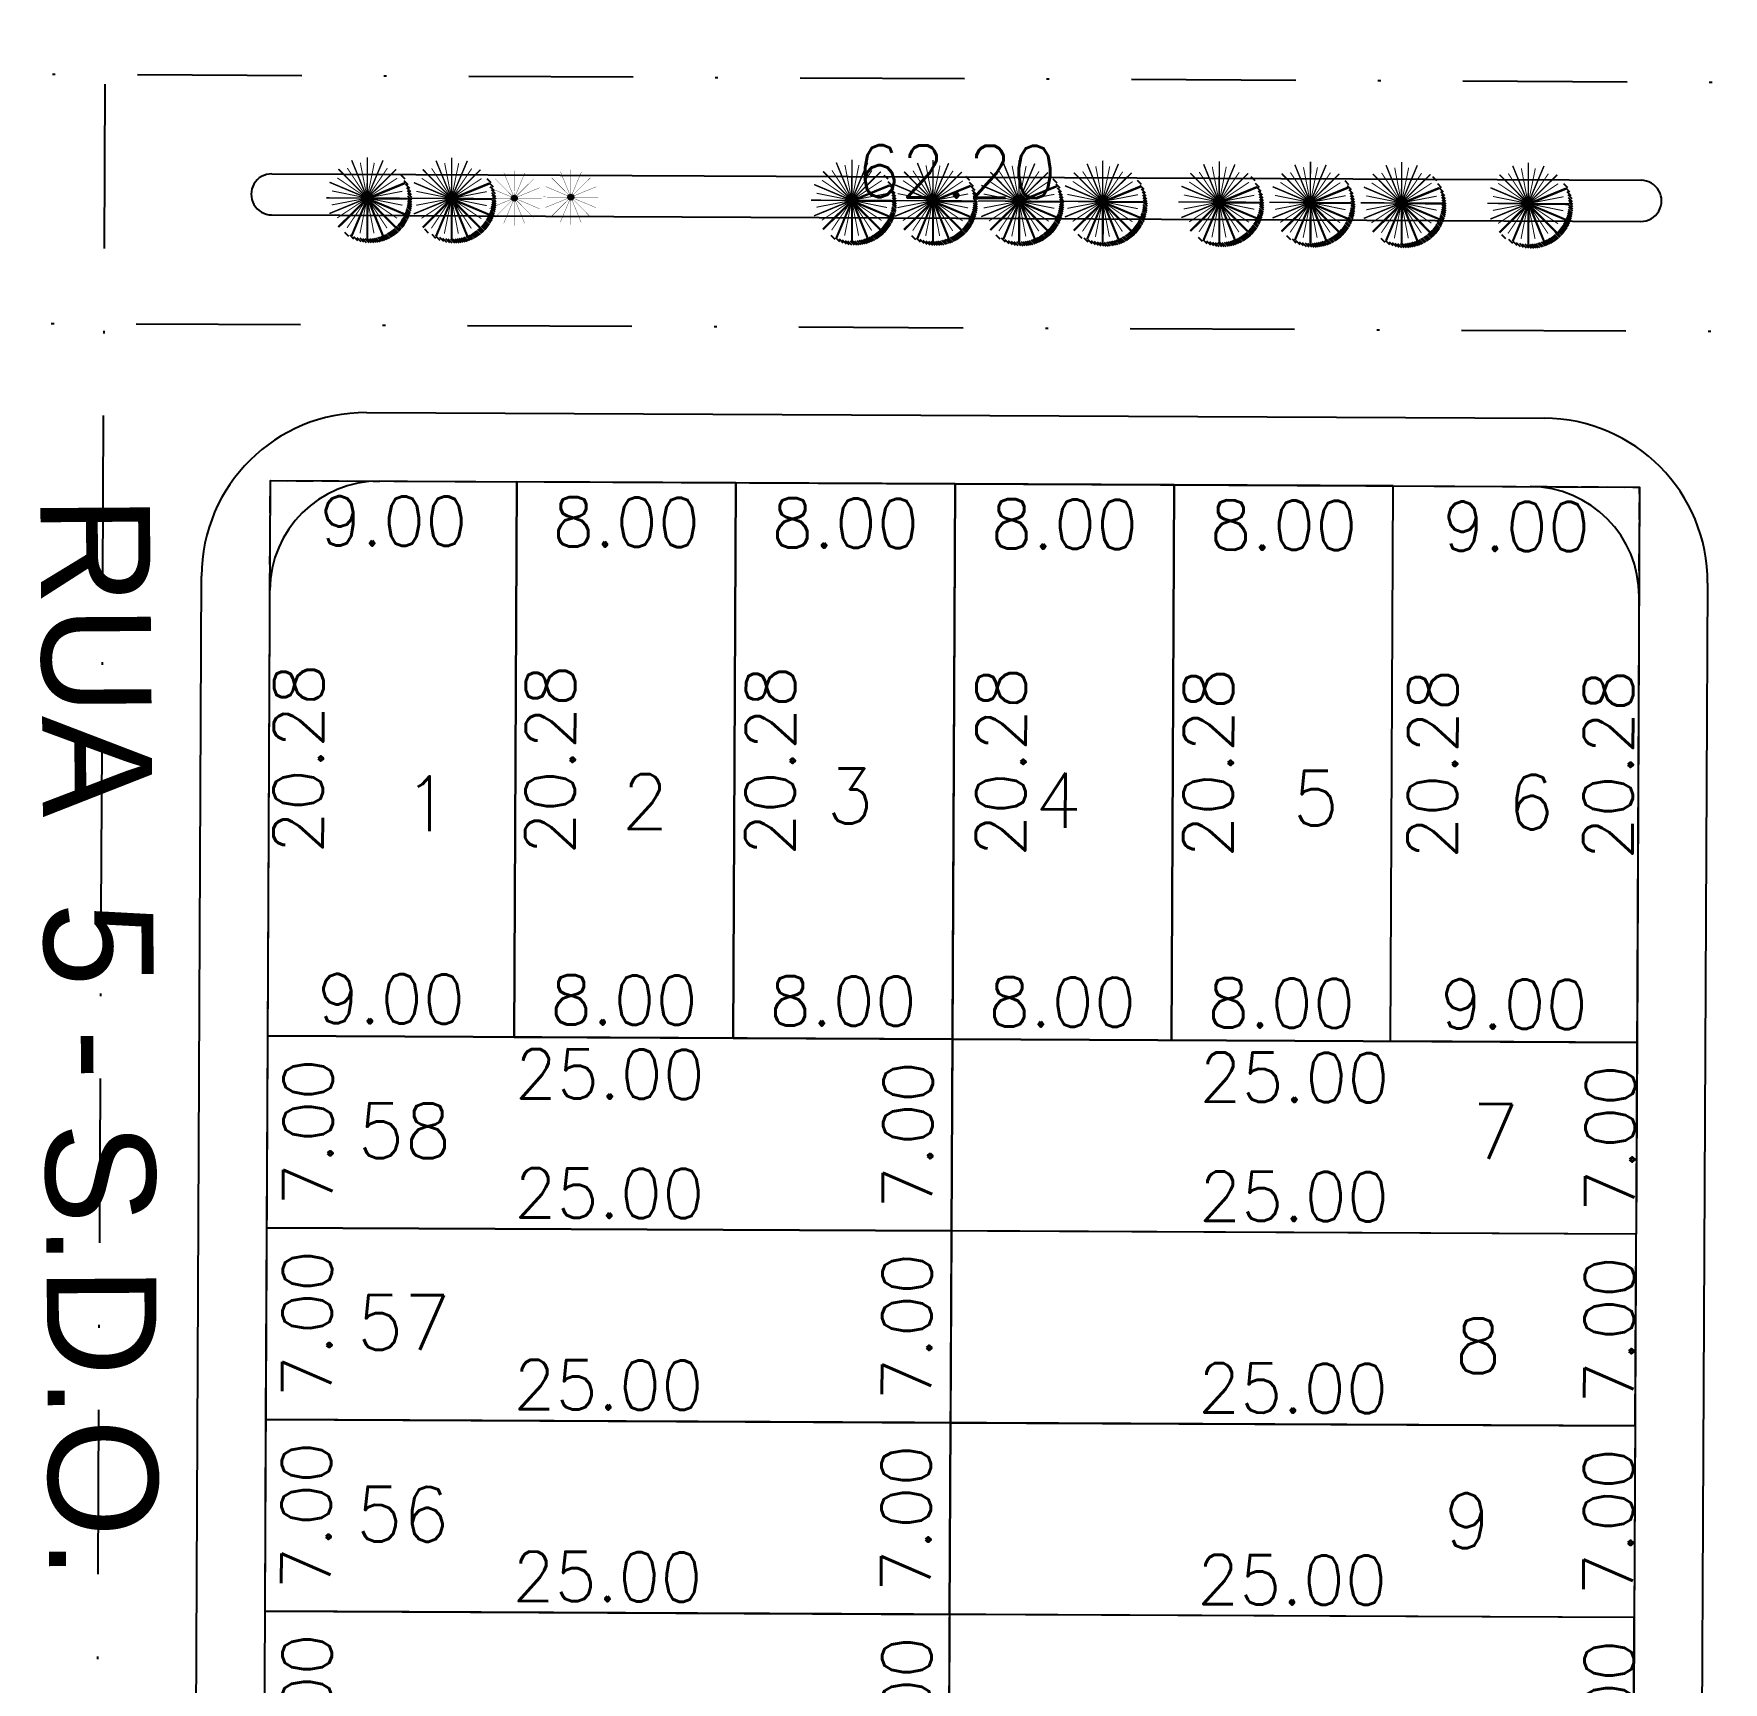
# Model space of a CAD drawing. Header units: millimetres. Extents: x -4430026 to 4783824, y 584 to 9593110.
# Drawn here: x 1871.9 to 1933.6, y 1669.4 to 1729.6 of the extents above; entities that cross this region are included whole.
import ezdxf
from ezdxf.enums import TextEntityAlignment as Align

# ---------------------------------------------------------------- set-up
doc = ezdxf.new("R2010")
doc.units = ezdxf.units.MM
for name, pattern in [('DASHDOT', [1, 0.5, -0.25, 0, -0.25]), ('HIDDEN', [0.375, 0.25, -0.125]), ('HIDDEN2', [0.1875, 0.125, -0.0625])]:
    doc.linetypes.add(name, pattern=pattern)
for name, color, linetype in [('boundary filipe', 6, 'Continuous'), ('BOUNDARY LOTES', 2, 'Continuous'), ('Calçada', 1, 'Continuous'), ('CANTOS', 9, 'HIDDEN'), ('Cota', 8, 'Continuous'), ('COTAS', 8, 'Continuous'), ('curvas', 4, 'Continuous'), ('Lotes', 2, 'Continuous'), ('Nomes de Ruas', 3, 'Continuous'), ('Numero de lotes', 5, 'Continuous'), ('PAI_pDYD', 72, 'Continuous'), ('Projeção', 8, 'HIDDEN2'), ('QUADRA', 4, 'Continuous'), ('TRANSPLANTADA RETIRADA', 12, 'Continuous')]:
    doc.layers.add(name, color=color, linetype=linetype)
doc.styles.add('arcad1', font='romans.shx')
doc.styles.add('ARIAL', font='arial.ttf', dxfattribs={"height": 0.25})
doc.styles.add('ROMANS', font='romans.shx')
doc.dimstyles.new('BOLA100', dxfattribs={"dimscale": 0, "dimtxt": 1.9, "dimasz": 0.18, "dimexe": 0.18, "dimexo": 0.063, "dimgap": 0, "dimtad": 1, "dimzin": 4, "dimdsep": 46, "dimtxsty": 'ROMANS', "dimcen": 0.09, "dimse1": 1, "dimse2": 1, "dimsd1": 1, "dimsd2": 1, "dimclrt": 256, "dimaunit": 1, "dimadec": 4, "dimazin": 0, "dimtfac": 1.2, "dimtix": 1, "dimtmove": 2, "dimatfit": 3, "dimfxl": 1, "dimtvp": 2, "dimtolj": 1, "dimtzin": 4, "dimarcsym": 0})
doc.dimstyles.get("Standard").update_dxf_attribs({"dimtxt": 0.18, "dimasz": 0.18, "dimexe": 0.18, "dimexo": 0.0625, "dimgap": 0.09, "dimtad": 0, "dimtih": 1, "dimtoh": 1, "dimdec": 4, "dimzin": 0, "dimdsep": 46, "dimtxsty": 'Standard', "dimcen": 0.09, "dimadec": 0, "dimazin": 0, "dimtfac": 1, "dimtdec": 4, "dimtofl": 0, "dimtmove": 0, "dimatfit": 3, "dimfxl": 1, "dimtolj": 1, "dimtzin": 0, "dimarcsym": 0})

# ---------------------------------------------------------------- blocks, each defined once
blk = doc.blocks.new('PALMEIRA_PROPOSTA')
at = {"linetype": 'Continuous'}
h = blk.add_hatch(dxfattribs=at)
h.set_pattern_fill('_USER', color=250, scale=0.168035, angle=315, style=0, pattern_type=0)
h.set_pattern_definition([(315, (-2.75975, -4.60628), (0.1188187, 0.1188187), [])])
h.paths.add_polyline_path([(4.61, -0.41, 0.216766), (3.17, 2.76, -0.18118), (4.2, 0, -0.643702), (-2.76, -3.17, 0.693222)])
blk.add_hatch(color=1, dxfattribs=at).paths.add_polyline_path([(-0.4, 0, 1), (0.4, 0, 1)])
at = {"color": 98, "linetype": 'Continuous', "const_width": 0.15}
for points in [[(-1.61, 3.88), (-0.15, 0.37)], [(0, 4.2), (0, 0.4)], [(1.61, 3.88), (0.15, 0.37)], [(-2.97, 2.97), (-0.28, 0.28)], [(2.97, 2.97), (0.28, 0.28)], [(-4.2, 0), (-0.4, 0)], [(-3.88, 1.61), (-0.37, 0.15)], [(3.88, 1.61), (0.37, 0.15)], [(4.2, 0), (0.4, 0)], [(-3.88, -1.61), (-0.37, -0.15)], [(-2.97, -2.97), (-0.28, -0.28)], [(-1.61, -3.88), (-0.15, -0.37)], [(0, -4.2), (0, -0.4)], [(1.61, -3.88), (0.15, -0.37)], [(2.97, -2.97), (0.28, -0.28)], [(3.88, -1.61), (0.37, -0.15)]]:
    blk.add_lwpolyline(points, dxfattribs=at)
at = {"color": 96, "linetype": 'Continuous', "const_width": 0.1}
for points in [[(-0.72, 3.63), (-0.08, 0.39)], [(0.72, 3.63), (0.08, 0.39)], [(-3.08, 2.06), (-0.33, 0.22)], [(-2.06, 3.08), (-0.22, 0.33)], [(2.06, 3.08), (0.22, 0.33)], [(3.08, 2.06), (0.33, 0.22)], [(-3.63, 0.72), (-0.39, 0.08)], [(3.63, 0.72), (0.39, 0.08)], [(-3.63, -0.72), (-0.39, -0.08)], [(-3.08, -2.06), (-0.33, -0.22)], [(-2.06, -3.08), (-0.22, -0.33)], [(-0.72, -3.63), (-0.08, -0.39)], [(0.72, -3.63), (0.08, -0.39)], [(2.06, -3.08), (0.22, -0.33)], [(3.08, -2.06), (0.33, -0.22)], [(3.63, -0.72), (0.39, -0.08)]]:
    blk.add_lwpolyline(points, dxfattribs=at)
at = {"color": 98, "linetype": 'Continuous', "true_color": 0x001a00, "const_width": 0.15}
for points in [[(3.92, 1.52), (0.4, 0.07)], [(4.2, -0.07), (0.4, -0.07)], [(-2.92, -3.02), (-0.23, -0.34)], [(-1.54, -3.91), (-0.09, -0.4)], [(0.07, -4.2), (0.07, -0.4)], [(1.68, -3.85), (0.23, -0.34)], [(2.92, -3.02), (0.23, -0.33)], [(3.85, -1.67), (0.34, -0.21)]]:
    blk.add_lwpolyline(points, dxfattribs=at)
at = {"color": 1, "linetype": 'Continuous'}
blk.add_circle((0, 0), 0.4, dxfattribs=at)
blk = doc.blocks.new('PALMEIRA RETIRADA')
at = {"layer": 'TRANSPLANTADA RETIRADA', "linetype": 'Continuous'}
blk.add_hatch(color=256, dxfattribs=at).paths.add_polyline_path([(-0.4, 0, 1), (0.4, 0, 1)])
at = {"layer": 'TRANSPLANTADA RETIRADA', "linetype": 'HIDDEN', "const_width": 0.05}
for points in [[(-2.97, 2.97), (-0.28, 0.28)], [(-1.61, 3.88), (-0.15, 0.37)], [(0, 4.2), (0, 0.4)], [(1.61, 3.88), (0.15, 0.37)], [(2.97, 2.97), (0.28, 0.28)], [(-4.2, 0), (-0.4, 0)], [(-3.88, 1.61), (-0.37, 0.15)], [(3.88, 1.61), (0.37, 0.15)], [(4.2, 0), (0.4, 0)], [(-3.88, -1.61), (-0.37, -0.15)], [(-2.97, -2.97), (-0.28, -0.28)], [(-1.61, -3.88), (-0.15, -0.37)], [(0, -4.2), (0, -0.4)], [(1.61, -3.88), (0.15, -0.37)], [(2.97, -2.97), (0.28, -0.28)], [(3.88, -1.61), (0.37, -0.15)]]:
    blk.add_lwpolyline(points, dxfattribs=at)
at = {"layer": 'TRANSPLANTADA RETIRADA', "linetype": 'Continuous'}
blk.add_circle((0, 0), 0.4, dxfattribs=at)
blk = doc.blocks.new('*D13687')
at = {"layer": 'DEFPOINTS', "color": 0, "linetype": 'ByBlock'}
for p in [(1812.26, 1724.038), (1874.46, 1723.744), (1874.46, 1723.744)]:
    blk.add_point(p, dxfattribs=at)
at = {"layer": 'COTAS', "linetype": 'ByBlock', "insert": (1843.364, 1724.841), "char_height": 1.9, "attachment_point": 5, "rotation": 359.72858, "style": 'ROMANS'}
blk.add_mtext('\\A1;62.20', dxfattribs=at)
blk = doc.blocks.new('*D13688')
at = {"layer": 'DEFPOINTS', "color": 0, "linetype": 'ByBlock'}
for p in [(1874.46, 1723.744), (1936.659, 1723.449), (1936.659, 1723.449)]:
    blk.add_point(p, dxfattribs=at)
at = {"layer": 'COTAS', "linetype": 'ByBlock', "insert": (1905.564, 1724.546), "char_height": 1.9, "attachment_point": 5, "rotation": 359.72858, "style": 'ROMANS'}
blk.add_mtext('\\A1;62.20', dxfattribs=at)
blk = doc.blocks.new('*D14064')
at = {"layer": 'DEFPOINTS', "color": 0, "linetype": 'ByBlock'}
for p in [(1874.46, 1723.744), (1873.418, 1503.939), (1875.647, 1503.929)]:
    blk.add_point(p, dxfattribs=at)
at = {"layer": 'COTAS', "linetype": 'ByBlock', "insert": (1875.217, 1613.835), "char_height": 1.9, "attachment_point": 5, "rotation": 89.72858, "style": 'ROMANS'}
blk.add_mtext('\\A1;219.81', dxfattribs=at)
blk = doc.blocks.new('*D14074')
at = {"layer": 'DEFPOINTS', "color": 0, "linetype": 'ByBlock'}
for p in [(1875.51, 1945.387), (1877.624, 1945.377), (1874.46, 1723.744)]:
    blk.add_point(p, dxfattribs=at)
at = {"layer": 'COTAS', "linetype": 'ByBlock', "insert": (1876.149, 1834.56), "char_height": 1.9, "attachment_point": 5, "rotation": 89.72858, "style": 'ROMANS'}
blk.add_mtext('\\A1;221.65', dxfattribs=at)
blk = doc.blocks.new('*D14231')
at = {"layer": 'DEFPOINTS', "color": 0, "linetype": 'ByBlock'}
for p in [(1937.715, 1946.503), (1935.915, 1571.068), (1931.269, 1569.569), (1935.917, 1566.877), (1935.621, 1504.301)]:
    blk.add_point(p, dxfattribs=at)
at = {"layer": 'COTAS', "linetype": 'ByBlock', "insert": (1929.415, 1566.891), "char_height": 1.9, "attachment_point": 5, "rotation": 89.87901, "style": 'ROMANS'}
blk.add_mtext('\\A1;179°41\'57"', dxfattribs=at)
blk = doc.blocks.new('*D11442')
at = {"layer": 'DEFPOINTS', "color": 0}
for p in [(1889.51, 1713.222), (1889.414, 1692.946), (1894.28, 1692.923)]:
    blk.add_point(p, dxfattribs=at)
at = {"layer": 'Cota', "color": 41, "insert": (1890.728, 1703.078), "char_height": 1.8, "attachment_point": 5, "rotation": 89.72858, "style": 'ROMANS'}
blk.add_mtext('\\A1;20.28', dxfattribs=at)
blk = doc.blocks.new('*D11443')
at = {"layer": 'DEFPOINTS', "color": 0}
for p in [(1880.51, 1713.265), (1880.414, 1692.988), (1885.086, 1692.966)]:
    blk.add_point(p, dxfattribs=at)
at = {"layer": 'Cota', "color": 41, "insert": (1881.534, 1703.122), "char_height": 1.8, "attachment_point": 5, "rotation": 89.72858, "style": 'ROMANS'}
blk.add_mtext('\\A1;20.28', dxfattribs=at)
blk = doc.blocks.new('*D11444')
at = {"layer": 'DEFPOINTS', "color": 0}
for p in [(1897.51, 1713.184), (1897.414, 1692.908), (1902.316, 1692.885)]:
    blk.add_point(p, dxfattribs=at)
at = {"layer": 'Cota', "color": 41, "insert": (1898.764, 1703.04), "char_height": 1.8, "attachment_point": 5, "rotation": 89.72858, "style": 'ROMANS'}
blk.add_mtext('\\A1;20.28', dxfattribs=at)
blk = doc.blocks.new('*D11445')
at = {"layer": 'DEFPOINTS', "color": 0}
for p in [(1905.51, 1713.146), (1905.414, 1692.87), (1910.737, 1692.845)]:
    blk.add_point(p, dxfattribs=at)
at = {"layer": 'Cota', "color": 41, "insert": (1907.185, 1703), "char_height": 1.8, "attachment_point": 5, "rotation": 89.72858, "style": 'ROMANS'}
blk.add_mtext('\\A1;20.28', dxfattribs=at)
blk = doc.blocks.new('*D11446')
at = {"layer": 'DEFPOINTS', "color": 0}
for p in [(1913.51, 1713.109), (1913.414, 1692.832), (1918.309, 1692.809)]:
    blk.add_point(p, dxfattribs=at)
at = {"layer": 'Cota', "color": 41, "insert": (1914.757, 1702.964), "char_height": 1.8, "attachment_point": 5, "rotation": 89.72858, "style": 'ROMANS'}
blk.add_mtext('\\A1;20.28', dxfattribs=at)
blk = doc.blocks.new('*D11447')
at = {"layer": 'DEFPOINTS', "color": 0}
for p in [(1921.51, 1713.071), (1921.413, 1692.794), (1926.499, 1692.77)]:
    blk.add_point(p, dxfattribs=at)
at = {"layer": 'Cota', "color": 41, "insert": (1922.947, 1702.925), "char_height": 1.8, "attachment_point": 5, "rotation": 89.72858, "style": 'ROMANS'}
blk.add_mtext('\\A1;20.28', dxfattribs=at)
blk = doc.blocks.new('*D11448')
at = {"layer": 'DEFPOINTS', "color": 0}
for p in [(1930.509, 1713.028), (1930.413, 1692.751), (1932.913, 1692.74)]:
    blk.add_point(p, dxfattribs=at)
at = {"layer": 'Cota', "color": 41, "insert": (1929.361, 1702.895), "char_height": 1.8, "attachment_point": 5, "rotation": 89.72858, "style": 'ROMANS'}
blk.add_mtext('\\A1;20.28', dxfattribs=at)
blk = doc.blocks.new('*D11449')
at = {"layer": 'DEFPOINTS', "color": 0}
for p in [(1880.51, 1713.265), (1889.51, 1713.222), (1889.486, 1708.168)]:
    blk.add_point(p, dxfattribs=at)
at = {"layer": 'Cota', "color": 41, "insert": (1885.003, 1711.789), "char_height": 1.8, "attachment_point": 5, "rotation": 359.72858, "style": 'ROMANS'}
blk.add_mtext('\\A1;9.00', dxfattribs=at)
blk = doc.blocks.new('*D11450')
at = {"layer": 'DEFPOINTS', "color": 0}
for p in [(1889.51, 1713.222), (1897.51, 1713.184), (1897.486, 1708.13)]:
    blk.add_point(p, dxfattribs=at)
at = {"layer": 'Cota', "color": 41, "insert": (1893.503, 1711.749), "char_height": 1.8, "attachment_point": 5, "rotation": 359.72858, "style": 'ROMANS'}
blk.add_mtext('\\A1;8.00', dxfattribs=at)
blk = doc.blocks.new('*D11451')
at = {"layer": 'DEFPOINTS', "color": 0}
for p in [(1897.51, 1713.184), (1905.51, 1713.146), (1905.486, 1708.092)]:
    blk.add_point(p, dxfattribs=at)
at = {"layer": 'Cota', "color": 41, "insert": (1901.503, 1711.711), "char_height": 1.8, "attachment_point": 5, "rotation": 359.72858, "style": 'ROMANS'}
blk.add_mtext('\\A1;8.00', dxfattribs=at)
blk = doc.blocks.new('*D11452')
at = {"layer": 'DEFPOINTS', "color": 0}
for p in [(1905.51, 1713.146), (1913.51, 1713.109), (1913.486, 1708.054)]:
    blk.add_point(p, dxfattribs=at)
at = {"layer": 'Cota', "color": 41, "insert": (1909.503, 1711.673), "char_height": 1.8, "attachment_point": 5, "rotation": 359.72858, "style": 'ROMANS'}
blk.add_mtext('\\A1;8.00', dxfattribs=at)
blk = doc.blocks.new('*D11453')
at = {"layer": 'DEFPOINTS', "color": 0}
for p in [(1913.51, 1713.109), (1921.51, 1713.071), (1921.486, 1708.017)]:
    blk.add_point(p, dxfattribs=at)
at = {"layer": 'Cota', "color": 41, "insert": (1917.503, 1711.635), "char_height": 1.8, "attachment_point": 5, "rotation": 359.72858, "style": 'ROMANS'}
blk.add_mtext('\\A1;8.00', dxfattribs=at)
blk = doc.blocks.new('*D11454')
at = {"layer": 'DEFPOINTS', "color": 0}
for p in [(1921.51, 1713.071), (1930.509, 1713.028), (1930.485, 1707.974)]:
    blk.add_point(p, dxfattribs=at)
at = {"layer": 'Cota', "color": 41, "insert": (1926.003, 1711.595), "char_height": 1.8, "attachment_point": 5, "rotation": 359.72858, "style": 'ROMANS'}
blk.add_mtext('\\A1;9.00', dxfattribs=at)
blk = doc.blocks.new('*D11455')
at = {"layer": 'DEFPOINTS', "color": 0}
for p in [(1880.414, 1692.988), (1889.414, 1692.946), (1889.403, 1690.722)]:
    blk.add_point(p, dxfattribs=at)
at = {"layer": 'Cota', "color": 41, "insert": (1884.92, 1694.343), "char_height": 1.8, "attachment_point": 5, "rotation": 359.72858, "style": 'ROMANS'}
blk.add_mtext('\\A1;9.00', dxfattribs=at)
blk = doc.blocks.new('*D11456')
at = {"layer": 'DEFPOINTS', "color": 0}
for p in [(1889.414, 1692.946), (1897.414, 1692.908), (1897.403, 1690.684)]:
    blk.add_point(p, dxfattribs=at)
at = {"layer": 'Cota', "color": 41, "insert": (1893.42, 1694.303), "char_height": 1.8, "attachment_point": 5, "rotation": 359.72858, "style": 'ROMANS'}
blk.add_mtext('\\A1;8.00', dxfattribs=at)
blk = doc.blocks.new('*D11457')
at = {"layer": 'DEFPOINTS', "color": 0}
for p in [(1897.414, 1692.908), (1905.414, 1692.87), (1905.403, 1690.646)]:
    blk.add_point(p, dxfattribs=at)
at = {"layer": 'Cota', "color": 41, "insert": (1901.42, 1694.265), "char_height": 1.8, "attachment_point": 5, "rotation": 359.72858, "style": 'ROMANS'}
blk.add_mtext('\\A1;8.00', dxfattribs=at)
blk = doc.blocks.new('*D11458')
at = {"layer": 'DEFPOINTS', "color": 0}
for p in [(1905.414, 1692.87), (1913.414, 1692.832), (1913.403, 1690.608)]:
    blk.add_point(p, dxfattribs=at)
at = {"layer": 'Cota', "color": 41, "insert": (1909.42, 1694.227), "char_height": 1.8, "attachment_point": 5, "rotation": 359.72858, "style": 'ROMANS'}
blk.add_mtext('\\A1;8.00', dxfattribs=at)
blk = doc.blocks.new('*D11459')
at = {"layer": 'DEFPOINTS', "color": 0}
for p in [(1913.414, 1692.832), (1921.413, 1692.794), (1921.403, 1690.57)]:
    blk.add_point(p, dxfattribs=at)
at = {"layer": 'Cota', "color": 41, "insert": (1917.42, 1694.189), "char_height": 1.8, "attachment_point": 5, "rotation": 359.72858, "style": 'ROMANS'}
blk.add_mtext('\\A1;8.00', dxfattribs=at)
blk = doc.blocks.new('*D11460')
at = {"layer": 'DEFPOINTS', "color": 0}
for p in [(1921.413, 1692.794), (1930.413, 1692.751), (1930.403, 1690.528)]:
    blk.add_point(p, dxfattribs=at)
at = {"layer": 'Cota', "color": 41, "insert": (1925.92, 1694.149), "char_height": 1.8, "attachment_point": 5, "rotation": 359.72858, "style": 'ROMANS'}
blk.add_mtext('\\A1;9.00', dxfattribs=at)
blk = doc.blocks.new('*D7732')
at = {"layer": 'DEFPOINTS', "color": 0}
for p in [(1880.414, 1692.988), (1880.381, 1685.988), (1885.468, 1685.964)]:
    blk.add_point(p, dxfattribs=at)
at = {"layer": 'Cota', "color": 41, "insert": (1881.884, 1689.481), "char_height": 1.8, "attachment_point": 5, "rotation": 89.72858, "style": 'ROMANS'}
blk.add_mtext('\\A1;7.00', dxfattribs=at)
blk = doc.blocks.new('*D7733')
at = {"layer": 'DEFPOINTS', "color": 0}
for p in [(1880.381, 1685.988), (1880.348, 1678.988), (1885.435, 1678.964)]:
    blk.add_point(p, dxfattribs=at)
at = {"layer": 'Cota', "color": 41, "insert": (1881.851, 1682.481), "char_height": 1.8, "attachment_point": 5, "rotation": 89.72858, "style": 'ROMANS'}
blk.add_mtext('\\A1;7.00', dxfattribs=at)
blk = doc.blocks.new('*D7734')
at = {"layer": 'DEFPOINTS', "color": 0}
for p in [(1880.348, 1678.988), (1880.314, 1671.989), (1885.401, 1671.964)]:
    blk.add_point(p, dxfattribs=at)
at = {"layer": 'Cota', "color": 41, "insert": (1881.818, 1675.481), "char_height": 1.8, "attachment_point": 5, "rotation": 89.72858, "style": 'ROMANS'}
blk.add_mtext('\\A1;7.00', dxfattribs=at)
blk = doc.blocks.new('*D7736')
at = {"layer": 'DEFPOINTS', "color": 0}
for p in [(1880.314, 1671.989), (1880.281, 1664.989), (1885.423, 1664.964)]:
    blk.add_point(p, dxfattribs=at)
at = {"layer": 'Cota', "color": 41, "insert": (1881.84, 1668.481), "char_height": 1.8, "attachment_point": 5, "rotation": 89.72858, "style": 'ROMANS'}
blk.add_mtext('\\A1;7.00', dxfattribs=at)
blk = doc.blocks.new('*D7756')
at = {"layer": 'DEFPOINTS', "color": 0}
for p in [(1902.316, 1692.885), (1902.282, 1685.885), (1907.369, 1685.861)]:
    blk.add_point(p, dxfattribs=at)
at = {"layer": 'Cota', "color": 41, "insert": (1903.786, 1689.378), "char_height": 1.8, "attachment_point": 5, "rotation": 89.72858, "style": 'ROMANS'}
blk.add_mtext('\\A1;7.00', dxfattribs=at)
blk = doc.blocks.new('*D7757')
at = {"layer": 'DEFPOINTS', "color": 0}
for p in [(1902.282, 1685.885), (1902.249, 1678.885), (1907.336, 1678.861)]:
    blk.add_point(p, dxfattribs=at)
at = {"layer": 'Cota', "color": 41, "insert": (1903.753, 1682.378), "char_height": 1.8, "attachment_point": 5, "rotation": 89.72858, "style": 'ROMANS'}
blk.add_mtext('\\A1;7.00', dxfattribs=at)
blk = doc.blocks.new('*D7758')
at = {"layer": 'DEFPOINTS', "color": 0}
for p in [(1902.249, 1678.885), (1902.216, 1671.885), (1907.303, 1671.861)]:
    blk.add_point(p, dxfattribs=at)
at = {"layer": 'Cota', "color": 41, "insert": (1903.72, 1675.378), "char_height": 1.8, "attachment_point": 5, "rotation": 89.72858, "style": 'ROMANS'}
blk.add_mtext('\\A1;7.00', dxfattribs=at)
blk = doc.blocks.new('*D7759')
at = {"layer": 'DEFPOINTS', "color": 0}
for p in [(1902.216, 1671.885), (1902.183, 1664.885), (1907.325, 1664.861)]:
    blk.add_point(p, dxfattribs=at)
at = {"layer": 'Cota', "color": 41, "insert": (1903.741, 1668.378), "char_height": 1.8, "attachment_point": 5, "rotation": 89.72858, "style": 'ROMANS'}
blk.add_mtext('\\A1;7.00', dxfattribs=at)
blk = doc.blocks.new('*D7779')
at = {"layer": 'DEFPOINTS', "color": 0}
for p in [(1927.961, 1692.763), (1927.928, 1685.763), (1933.015, 1685.739)]:
    blk.add_point(p, dxfattribs=at)
at = {"layer": 'Cota', "color": 41, "insert": (1929.431, 1689.256), "char_height": 1.8, "attachment_point": 5, "rotation": 89.72858, "style": 'ROMANS'}
blk.add_mtext('\\A1;7.00', dxfattribs=at)
blk = doc.blocks.new('*D7780')
at = {"layer": 'DEFPOINTS', "color": 0}
for p in [(1927.928, 1685.763), (1927.895, 1678.763), (1932.982, 1678.739)]:
    blk.add_point(p, dxfattribs=at)
at = {"layer": 'Cota', "color": 41, "insert": (1929.398, 1682.256), "char_height": 1.8, "attachment_point": 5, "rotation": 89.72858, "style": 'ROMANS'}
blk.add_mtext('\\A1;7.00', dxfattribs=at)
blk = doc.blocks.new('*D7781')
at = {"layer": 'DEFPOINTS', "color": 0}
for p in [(1927.895, 1678.763), (1927.862, 1671.763), (1932.949, 1671.739)]:
    blk.add_point(p, dxfattribs=at)
at = {"layer": 'Cota', "color": 41, "insert": (1929.365, 1675.256), "char_height": 1.8, "attachment_point": 5, "rotation": 89.72858, "style": 'ROMANS'}
blk.add_mtext('\\A1;7.00', dxfattribs=at)
blk = doc.blocks.new('*D7782')
at = {"layer": 'DEFPOINTS', "color": 0}
for p in [(1927.862, 1671.763), (1927.828, 1664.763), (1932.97, 1664.739)]:
    blk.add_point(p, dxfattribs=at)
at = {"layer": 'Cota', "color": 41, "insert": (1929.387, 1668.256), "char_height": 1.8, "attachment_point": 5, "rotation": 89.72858, "style": 'ROMANS'}
blk.add_mtext('\\A1;7.00', dxfattribs=at)
blk = doc.blocks.new('*D7897')
at = {"layer": 'DEFPOINTS', "color": 0}
for p in [(1880.311, 1671.183), (1905.31, 1671.065), (1905.303, 1669.589)]:
    blk.add_point(p, dxfattribs=at)
at = {"layer": 'Cota', "color": 41, "insert": (1892.821, 1673.248), "char_height": 1.8, "attachment_point": 5, "rotation": 359.72858, "style": 'ROMANS'}
blk.add_mtext('\\A1;25.00', dxfattribs=at)
blk = doc.blocks.new('*D7898')
at = {"layer": 'DEFPOINTS', "color": 0}
for p in [(1905.31, 1671.065), (1930.31, 1670.947), (1930.303, 1669.471)]:
    blk.add_point(p, dxfattribs=at)
at = {"layer": 'Cota', "color": 41, "insert": (1917.82, 1673.13), "char_height": 1.8, "attachment_point": 5, "rotation": 359.72858, "style": 'ROMANS'}
blk.add_mtext('\\A1;25.00', dxfattribs=at)
blk = doc.blocks.new('*D7899')
at = {"layer": 'DEFPOINTS', "color": 0}
for p in [(1880.344, 1678.183), (1905.343, 1678.065), (1905.337, 1676.589)]:
    blk.add_point(p, dxfattribs=at)
at = {"layer": 'Cota', "color": 41, "insert": (1892.854, 1680.248), "char_height": 1.8, "attachment_point": 5, "rotation": 359.72858, "style": 'ROMANS'}
blk.add_mtext('\\A1;25.00', dxfattribs=at)
blk = doc.blocks.new('*D7900')
at = {"layer": 'DEFPOINTS', "color": 0}
for p in [(1905.343, 1678.065), (1930.343, 1677.947), (1930.336, 1676.471)]:
    blk.add_point(p, dxfattribs=at)
at = {"layer": 'Cota', "color": 41, "insert": (1917.853, 1680.13), "char_height": 1.8, "attachment_point": 5, "rotation": 359.72858, "style": 'ROMANS'}
blk.add_mtext('\\A1;25.00', dxfattribs=at)
blk = doc.blocks.new('*D7901')
at = {"layer": 'DEFPOINTS', "color": 0}
for p in [(1880.377, 1685.183), (1905.377, 1685.065), (1905.37, 1683.589)]:
    blk.add_point(p, dxfattribs=at)
at = {"layer": 'Cota', "color": 41, "insert": (1892.887, 1687.248), "char_height": 1.8, "attachment_point": 5, "rotation": 359.72858, "style": 'ROMANS'}
blk.add_mtext('\\A1;25.00', dxfattribs=at)
blk = doc.blocks.new('*D7902')
at = {"layer": 'DEFPOINTS', "color": 0}
for p in [(1905.377, 1685.065), (1930.376, 1684.946), (1930.369, 1683.471)]:
    blk.add_point(p, dxfattribs=at)
at = {"layer": 'Cota', "color": 41, "insert": (1917.887, 1687.13), "char_height": 1.8, "attachment_point": 5, "rotation": 359.72858, "style": 'ROMANS'}
blk.add_mtext('\\A1;25.00', dxfattribs=at)
blk = doc.blocks.new('*D7903')
at = {"layer": 'DEFPOINTS', "color": 0}
for p in [(1880.398, 1689.531), (1905.397, 1689.412), (1905.39, 1687.937)]:
    blk.add_point(p, dxfattribs=at)
at = {"layer": 'Cota', "color": 41, "insert": (1892.907, 1691.596), "char_height": 1.8, "attachment_point": 5, "rotation": 359.72858, "style": 'ROMANS'}
blk.add_mtext('\\A1;25.00', dxfattribs=at)
blk = doc.blocks.new('*D7904')
at = {"layer": 'DEFPOINTS', "color": 0}
for p in [(1905.397, 1689.412), (1930.397, 1689.294), (1930.39, 1687.818)]:
    blk.add_point(p, dxfattribs=at)
at = {"layer": 'Cota', "color": 41, "insert": (1917.907, 1691.477), "char_height": 1.8, "attachment_point": 5, "rotation": 359.72858, "style": 'ROMANS'}
blk.add_mtext('\\A1;25.00', dxfattribs=at)
blk = doc.blocks.new('*D8588')
at = {"layer": 'DEFPOINTS', "color": 0, "linetype": 'ByBlock'}
for p in [(1812.26, 1724.038), (1874.46, 1723.744), (1874.46, 1723.744)]:
    blk.add_point(p, dxfattribs=at)
at = {"layer": 'COTAS', "linetype": 'ByBlock', "insert": (1843.364, 1724.841), "char_height": 1.9, "attachment_point": 5, "rotation": 359.72858, "style": 'ROMANS'}
blk.add_mtext('\\A1;62.20', dxfattribs=at)
blk = doc.blocks.new('*D8589')
at = {"layer": 'DEFPOINTS', "color": 0, "linetype": 'ByBlock'}
for p in [(1874.46, 1723.744), (1936.659, 1723.449), (1936.659, 1723.449)]:
    blk.add_point(p, dxfattribs=at)
at = {"layer": 'COTAS', "linetype": 'ByBlock', "insert": (1905.564, 1724.546), "char_height": 1.9, "attachment_point": 5, "rotation": 359.72858, "style": 'ROMANS'}
blk.add_mtext('\\A1;62.20', dxfattribs=at)
blk = doc.blocks.new('*D8597')
at = {"layer": 'DEFPOINTS', "color": 0, "linetype": 'ByBlock'}
for p in [(1874.46, 1723.744), (1873.418, 1503.939), (1875.647, 1503.929)]:
    blk.add_point(p, dxfattribs=at)
at = {"layer": 'COTAS', "linetype": 'ByBlock', "insert": (1875.217, 1613.835), "char_height": 1.9, "attachment_point": 5, "rotation": 89.72858, "style": 'ROMANS'}
blk.add_mtext('\\A1;219.81', dxfattribs=at)
blk = doc.blocks.new('*D8604')
at = {"layer": 'DEFPOINTS', "color": 0, "linetype": 'ByBlock'}
for p in [(1875.51, 1945.387), (1877.624, 1945.377), (1874.46, 1723.744)]:
    blk.add_point(p, dxfattribs=at)
at = {"layer": 'COTAS', "linetype": 'ByBlock', "insert": (1876.149, 1834.56), "char_height": 1.9, "attachment_point": 5, "rotation": 89.72858, "style": 'ROMANS'}
blk.add_mtext('\\A1;221.65', dxfattribs=at)
blk = doc.blocks.new('*D8754')
at = {"layer": 'DEFPOINTS', "color": 0}
for p in [(1880.51, 1713.265), (1889.51, 1713.222), (1889.486, 1708.168)]:
    blk.add_point(p, dxfattribs=at)
at = {"layer": 'Cota', "color": 41, "insert": (1885.003, 1711.789), "char_height": 1.8, "attachment_point": 5, "rotation": 359.72858, "style": 'ROMANS'}
blk.add_mtext('\\A1;9.00', dxfattribs=at)
blk = doc.blocks.new('*D8755')
at = {"layer": 'DEFPOINTS', "color": 0}
for p in [(1889.51, 1713.222), (1897.51, 1713.184), (1897.486, 1708.13)]:
    blk.add_point(p, dxfattribs=at)
at = {"layer": 'Cota', "color": 41, "insert": (1893.503, 1711.749), "char_height": 1.8, "attachment_point": 5, "rotation": 359.72858, "style": 'ROMANS'}
blk.add_mtext('\\A1;8.00', dxfattribs=at)
blk = doc.blocks.new('*D8756')
at = {"layer": 'DEFPOINTS', "color": 0}
for p in [(1897.51, 1713.184), (1905.51, 1713.146), (1905.486, 1708.092)]:
    blk.add_point(p, dxfattribs=at)
at = {"layer": 'Cota', "color": 41, "insert": (1901.503, 1711.711), "char_height": 1.8, "attachment_point": 5, "rotation": 359.72858, "style": 'ROMANS'}
blk.add_mtext('\\A1;8.00', dxfattribs=at)
blk = doc.blocks.new('*D8757')
at = {"layer": 'DEFPOINTS', "color": 0}
for p in [(1905.51, 1713.146), (1913.51, 1713.109), (1913.486, 1708.054)]:
    blk.add_point(p, dxfattribs=at)
at = {"layer": 'Cota', "color": 41, "insert": (1909.503, 1711.673), "char_height": 1.8, "attachment_point": 5, "rotation": 359.72858, "style": 'ROMANS'}
blk.add_mtext('\\A1;8.00', dxfattribs=at)
blk = doc.blocks.new('*D8758')
at = {"layer": 'DEFPOINTS', "color": 0}
for p in [(1913.51, 1713.109), (1921.51, 1713.071), (1921.486, 1708.017)]:
    blk.add_point(p, dxfattribs=at)
at = {"layer": 'Cota', "color": 41, "insert": (1917.503, 1711.635), "char_height": 1.8, "attachment_point": 5, "rotation": 359.72858, "style": 'ROMANS'}
blk.add_mtext('\\A1;8.00', dxfattribs=at)
blk = doc.blocks.new('*D8759')
at = {"layer": 'DEFPOINTS', "color": 0}
for p in [(1921.51, 1713.071), (1930.509, 1713.028), (1930.485, 1707.974)]:
    blk.add_point(p, dxfattribs=at)
at = {"layer": 'Cota', "color": 41, "insert": (1926.003, 1711.595), "char_height": 1.8, "attachment_point": 5, "rotation": 359.72858, "style": 'ROMANS'}
blk.add_mtext('\\A1;9.00', dxfattribs=at)

msp = doc.modelspace()

# ---------------------------------------------------------------- linework, layer by layer
at = {"layer": 'boundary filipe', "elevation": 2.439}
msp.add_lwpolyline([(1879.547, 1510.075), (1880.51, 1713.265), (1930.509, 1713.028), (1929.549, 1510.366), (1879.547, 1510.075)], close=True, dxfattribs=at)
at = {"layer": 'BOUNDARY LOTES', "elevation": 2.439}
for points in [[(1880.51, 1713.265), (1889.51, 1713.222), (1889.414, 1692.946), (1880.414, 1692.988)], [(1897.51, 1713.184), (1889.51, 1713.222), (1889.414, 1692.946), (1897.414, 1692.908)], [(1905.51, 1713.146), (1897.51, 1713.184), (1897.414, 1692.908), (1905.414, 1692.87)], [(1913.51, 1713.109), (1905.51, 1713.146), (1905.414, 1692.87), (1913.414, 1692.832)], [(1921.51, 1713.071), (1913.51, 1713.109), (1913.414, 1692.832), (1921.413, 1692.794)], [(1921.51, 1713.071), (1930.509, 1713.028), (1930.413, 1692.751), (1921.413, 1692.794)], [(1880.414, 1692.988), (1905.414, 1692.87), (1905.38, 1685.87), (1880.381, 1685.988)], [(1905.414, 1692.87), (1930.413, 1692.751), (1930.38, 1685.752), (1905.38, 1685.87)], [(1905.347, 1678.87), (1880.348, 1678.988), (1880.381, 1685.988), (1905.38, 1685.87)], [(1930.38, 1685.752), (1905.38, 1685.87), (1905.347, 1678.87), (1930.347, 1678.752)], [(1880.348, 1678.988), (1905.347, 1678.87), (1905.314, 1671.87), (1880.314, 1671.989)], [(1905.347, 1678.87), (1930.347, 1678.752), (1930.314, 1671.752), (1905.314, 1671.87)], [(1905.281, 1664.87), (1880.281, 1664.989), (1880.314, 1671.989), (1905.314, 1671.87)], [(1930.314, 1671.752), (1905.314, 1671.87), (1905.281, 1664.87), (1930.281, 1664.752)]]:
    msp.add_lwpolyline(points, close=True, dxfattribs=at)
at = {"layer": 'Calçada'}
for p, q in [((1880.563, 1724.464, 2.439), (1930.562, 1724.228, 2.439)), ((1880.563, 1724.464, 2.439), (1930.562, 1724.228, 2.439)), ((1880.556, 1722.965, 2.439), (1930.555, 1722.728, 2.439)), ((1880.556, 1722.965, 2.439), (1930.555, 1722.728, 2.439)), ((1884.022, 1715.748, 2.439), (1927.021, 1715.545, 2.439)), ((1884.022, 1715.748, 2.439), (1927.021, 1715.545, 2.439)), ((1877.064, 1513.624, 2.439), (1877.993, 1709.777, 2.439)), ((1932.066, 1513.817, 2.439), (1932.993, 1709.516, 2.439))]:
    msp.add_line(p, q, dxfattribs=at)
for centre, start, end in [((1883.993, 1709.748, 2.439), 89.72858, 179.72858), ((1883.993, 1709.748, 2.439), 89.72858, 179.72858), ((1926.993, 1709.545, 2.439), 359.72858, 89.72858), ((1926.993, 1709.545, 2.439), 359.72858, 89.72858)]:
    msp.add_arc(centre, 6, start, end, dxfattribs=at)
for centre, start_param, end_param in [((1880.559, 1723.715, 2.439), 4.712389, 7.853982), ((1880.559, 1723.715, 2.439), 4.712389, 7.853982), ((1930.559, 1723.478, 2.439), 1.570796, 4.712389), ((1930.559, 1723.478, 2.439), 1.570796, 4.712389)]:
    msp.add_ellipse(centre, major_axis=(-0.75, 0.004), ratio=0.99981, start_param=start_param, end_param=end_param, dxfattribs=at)
at = {"layer": 'CANTOS', "ltscale": 2.5}
for p, q in [((1880.491, 1709.265, 2.439), (1880.51, 1713.265, 2.439)), ((1880.491, 1709.265, 2.439), (1880.51, 1713.265, 2.439)), ((1880.51, 1713.265, 2.439), (1884.51, 1713.246, 2.439)), ((1880.51, 1713.265, 2.439), (1884.51, 1713.246, 2.439)), ((1926.509, 1713.047, 2.439), (1930.509, 1713.028, 2.439)), ((1926.509, 1713.047, 2.439), (1930.509, 1713.028, 2.439)), ((1930.49, 1709.028, 2.439), (1930.509, 1713.028, 2.439)), ((1930.49, 1709.028, 2.439), (1930.509, 1713.028, 2.439))]:
    msp.add_line(p, q, dxfattribs=at)
at = {"layer": 'curvas'}
for centre, start, end in [((1884.491, 1709.246, 2.439), 89.72858, 179.72858), ((1884.491, 1709.246, 2.439), 89.72858, 179.72858), ((1926.49, 1709.047, 2.439), 359.72858, 89.72858), ((1926.49, 1709.047, 2.439), 359.72858, 89.72858)]:
    msp.add_arc(centre, 4, start, end, dxfattribs=at)
at = {"layer": 'Lotes'}
for p, q in [((1889.414, 1692.946, 2.439), (1889.51, 1713.222, 2.439)), ((1897.414, 1692.908, 2.439), (1897.51, 1713.184, 2.439)), ((1904.548, 1510.22, 2.439), (1905.51, 1713.146, 2.439)), ((1913.414, 1692.832, 2.439), (1913.51, 1713.109, 2.439)), ((1921.413, 1692.794, 2.439), (1921.51, 1713.071, 2.439)), ((1930.413, 1692.751, 2.439), (1880.414, 1692.988, 2.439)), ((1930.38, 1685.752, 2.439), (1880.381, 1685.988, 2.439)), ((1930.347, 1678.752, 2.439), (1880.348, 1678.988, 2.439)), ((1930.314, 1671.752, 2.439), (1880.314, 1671.989, 2.439))]:
    msp.add_line(p, q, dxfattribs=at)
at = {"layer": 'Projeção', "linetype": 'DASHDOT', "ltscale": 12}
for p, q in [((1873.418, 1503.939, 2.439), (1875.51, 1945.387, 2.439)), ((1706.255, 1728.89, 2.439), (2244.08, 1726.342, 2.439)), ((1706.212, 1719.791, 2.439), (2248.241, 1717.223, 2.439))]:
    msp.add_line(p, q, dxfattribs=at)
at = {"layer": 'QUADRA', "elevation": 2.439}
msp.add_lwpolyline([(1879.547, 1510.075), (1880.51, 1713.265), (1930.509, 1713.028), (1929.549, 1510.366), (1879.547, 1510.075)], close=True, dxfattribs=at)

# ---------------------------------------------------------------- block references
at = {"layer": 'PAI_pDYD', "color": 2, "xscale": 0.3550421296895795, "yscale": 0.3550421296895365, "zscale": 0.3550421296895365, "rotation": 359.7285806882999}
for p in [(1884.044, 1723.58, 2.439), (1884.044, 1723.58, 2.439), (1887.124, 1723.566, 2.439), (1887.124, 1723.566, 2.439), (1901.74, 1723.496, 2.439), (1901.74, 1723.496, 2.439), (1904.7, 1723.482, 2.439), (1904.7, 1723.482, 2.439), (1907.845, 1723.467, 2.439), (1907.845, 1723.467, 2.439), (1910.898, 1723.453, 2.439), (1910.898, 1723.453, 2.439), (1915.153, 1723.433, 2.439), (1915.153, 1723.433, 2.439), (1918.483, 1723.417, 2.439), (1918.483, 1723.417, 2.439), (1921.813, 1723.401, 2.439), (1921.813, 1723.401, 2.439), (1926.439, 1723.379, 2.439), (1926.439, 1723.379, 2.439)]:
    msp.add_blockref('PALMEIRA_PROPOSTA', p, dxfattribs=at)
at = {"layer": 'TRANSPLANTADA RETIRADA', "xscale": 0.2380952380953897, "yscale": 0.2380952380954113, "zscale": 0.2380952380954113, "rotation": 359.7285806882895}
for p in [(1889.417, 1723.578, 2.439), (1889.417, 1723.578, 2.439), (1891.481, 1723.615, 2.439), (1891.481, 1723.615, 2.439)]:
    msp.add_blockref('PALMEIRA RETIRADA', p, dxfattribs=at)

# ---------------------------------------------------------------- texts
at = {"layer": 'Nomes de Ruas', "extrusion": (0.018825, 0.084574, 0.996239), "style": 'ARIAL'}
msp.add_text('RUA  5 - S.D.O.', height=4, rotation=102.96746, dxfattribs=at).set_placement((-1455.267, -2070.528, 182.523))
msp.add_text('RUA  5 - S.D.O.', height=4, rotation=102.96746, dxfattribs=at).set_placement((-1455.267, -2070.528, 182.523))
at = {"layer": 'Numero de lotes', "style": 'arcad1'}
for s, p in [('3', (1901.678, 1701.751, 2.439)), ('5', (1918.688, 1701.67, 2.439)), ('1', (1886.234, 1701.463, 2.439)), ('2', (1894.197, 1701.545, 2.439)), ('4', (1909.278, 1701.594, 2.439)), ('6', (1926.539, 1701.522, 2.439)), ('58', (1885.41, 1689.527, 2.439)), ('7', (1925.248, 1689.505, 2.439)), ('57', (1885.377, 1682.527, 2.439)), ('8', (1924.608, 1681.676, 2.439)), ('56', (1885.344, 1675.527, 2.439)), ('9', (1924.216, 1675.291, 2.439))]:
    msp.add_text(s, height=2, rotation=359.72858, dxfattribs=at).set_placement(p, align=Align.MIDDLE_CENTER)

# ---------------------------------------------------------------- dimensions: what is measured, and where the dimension line sits
at = {"layer": 'Cota'}
for p1, p2, distance, picture, middle in [((1880.51, 1713.265, 2.439), (1880.414, 1692.988, 2.439), 4.672, '*D11443', (1881.534, 1703.122, 2.439)), ((1880.51, 1713.265, 2.439), (1889.51, 1713.222, 2.439), -5.054, '*D11449', (1885.003, 1711.789, 2.439)), ((1880.51, 1713.265, 2.439), (1889.51, 1713.222, 2.439), -5.054, '*D8754', (1885.003, 1711.789, 2.439)), ((1889.51, 1713.222, 2.439), (1889.414, 1692.946, 2.439), 4.866, '*D11442', (1890.728, 1703.078, 2.439)), ((1897.51, 1713.184, 2.439), (1897.414, 1692.908, 2.439), 4.902, '*D11444', (1898.764, 1703.04, 2.439)), ((1905.51, 1713.146, 2.439), (1905.414, 1692.87, 2.439), 5.324, '*D11445', (1907.185, 1703, 2.439)), ((1913.51, 1713.109, 2.439), (1913.414, 1692.832, 2.439), 4.896, '*D11446', (1914.757, 1702.964, 2.439)), ((1921.51, 1713.071, 2.439), (1921.413, 1692.794, 2.439), 5.086, '*D11447', (1922.947, 1702.925, 2.439)), ((1930.509, 1713.028, 2.439), (1930.413, 1692.751, 2.439), 2.5, '*D11448', (1929.361, 1702.895, 2.439)), ((1880.414, 1692.988, 2.439), (1889.414, 1692.946, 2.439), -2.224, '*D11455', (1884.92, 1694.343, 2.439)), ((1880.414, 1692.988, 2.439), (1880.381, 1685.988, 2.439), 5.087, '*D7732', (1881.884, 1689.481, 2.439)), ((1880.398, 1689.531, 2.439), (1905.397, 1689.412, 2.439), -1.476, '*D7903', (1892.907, 1691.596, 2.439)), ((1902.316, 1692.885, 2.439), (1902.282, 1685.885, 2.439), 5.087, '*D7756', (1903.786, 1689.378, 2.439)), ((1927.961, 1692.763, 2.439), (1927.928, 1685.763, 2.439), 5.087, '*D7779', (1929.431, 1689.256, 2.439)), ((1880.377, 1685.183, 2.439), (1905.377, 1685.065, 2.439), -1.476, '*D7901', (1892.887, 1687.248, 2.439)), ((1880.344, 1678.183, 2.439), (1905.343, 1678.065, 2.439), -1.476, '*D7899', (1892.854, 1680.248, 2.439)), ((1880.311, 1671.183, 2.439), (1905.31, 1671.065, 2.439), -1.476, '*D7897', (1892.821, 1673.248, 2.439))]:
    dim = msp.add_aligned_dim(p1=p1, p2=p2, distance=distance, dimstyle='Standard', override={"dimtxt": 1.8, "dimexo": 0.063, "dimgap": 0, "dimtih": 0, "dimtoh": 0, "dimdec": 2, "dimzin": 4, "dimtxsty": 'ROMANS', "dimse1": 1, "dimse2": 1, "dimsd1": 1, "dimsd2": 1, "dimclrt": 41, "dimtfac": 1.2, "dimtdec": 2, "dimtix": 1, "dimtofl": 1, "dimtmove": 2, "dimfxl": 0.18, "dimfxlon": 1, "dimtvp": 2, "dimtzin": 4}, dxfattribs=at)
    dim.commit()
    dim.dimension.update_dxf_attribs({"geometry": picture, "text_midpoint": middle})
for base, p1, p2, angle, picture, middle in [((1897.486, 1708.13, 2.439), (1889.51, 1713.222, 2.439), (1897.51, 1713.184, 2.439), 179.72858, '*D11450', (1893.503, 1711.749, 2.439)), ((1897.486, 1708.13, 2.439), (1889.51, 1713.222, 2.439), (1897.51, 1713.184, 2.439), 179.72858, '*D8755', (1893.503, 1711.749, 2.439)), ((1905.486, 1708.092, 2.439), (1897.51, 1713.184, 2.439), (1905.51, 1713.146, 2.439), 179.72858, '*D11451', (1901.503, 1711.711, 2.439)), ((1905.486, 1708.092, 2.439), (1897.51, 1713.184, 2.439), (1905.51, 1713.146, 2.439), 179.72858, '*D8756', (1901.503, 1711.711, 2.439)), ((1913.486, 1708.054, 2.439), (1905.51, 1713.146, 2.439), (1913.51, 1713.109, 2.439), 179.72858, '*D11452', (1909.503, 1711.673, 2.439)), ((1913.486, 1708.054, 2.439), (1905.51, 1713.146, 2.439), (1913.51, 1713.109, 2.439), 179.72858, '*D8757', (1909.503, 1711.673, 2.439)), ((1921.486, 1708.017, 2.439), (1913.51, 1713.109, 2.439), (1921.51, 1713.071, 2.439), 179.72858, '*D11453', (1917.503, 1711.635, 2.439)), ((1921.486, 1708.017, 2.439), (1913.51, 1713.109, 2.439), (1921.51, 1713.071, 2.439), 179.72858, '*D8758', (1917.503, 1711.635, 2.439)), ((1930.485, 1707.974, 2.439), (1921.51, 1713.071, 2.439), (1930.509, 1713.028, 2.439), 179.72858, '*D11454', (1926.003, 1711.595, 2.439)), ((1930.485, 1707.974, 2.439), (1921.51, 1713.071, 2.439), (1930.509, 1713.028, 2.439), 179.72858, '*D8759', (1926.003, 1711.595, 2.439)), ((1897.403, 1690.684, 2.439), (1889.414, 1692.946, 2.439), (1897.414, 1692.908, 2.439), 179.72858, '*D11456', (1893.42, 1694.303, 2.439)), ((1905.403, 1690.646, 2.439), (1897.414, 1692.908, 2.439), (1905.414, 1692.87, 2.439), 179.72858, '*D11457', (1901.42, 1694.265, 2.439)), ((1913.403, 1690.608, 2.439), (1905.414, 1692.87, 2.439), (1913.414, 1692.832, 2.439), 179.72858, '*D11458', (1909.42, 1694.227, 2.439)), ((1921.403, 1690.57, 2.439), (1913.414, 1692.832, 2.439), (1921.413, 1692.794, 2.439), 179.72858, '*D11459', (1917.42, 1694.189, 2.439)), ((1930.403, 1690.528, 2.439), (1921.413, 1692.794, 2.439), (1930.413, 1692.751, 2.439), 179.72858, '*D11460', (1925.92, 1694.149, 2.439)), ((1930.39, 1687.818, 2.439), (1905.397, 1689.412, 2.439), (1930.397, 1689.294, 2.439), 179.72858, '*D7904', (1917.907, 1691.477, 2.439)), ((1930.369, 1683.471, 2.439), (1905.377, 1685.065, 2.439), (1930.376, 1684.946, 2.439), 179.72858, '*D7902', (1917.887, 1687.13, 2.439)), ((1885.435, 1678.964, 2.439), (1880.381, 1685.988, 2.439), (1880.348, 1678.988, 2.439), 89.72858, '*D7733', (1881.851, 1682.481, 2.439)), ((1907.336, 1678.861, 2.439), (1902.282, 1685.885, 2.439), (1902.249, 1678.885, 2.439), 89.72858, '*D7757', (1903.753, 1682.378, 2.439)), ((1932.982, 1678.739, 2.439), (1927.928, 1685.763, 2.439), (1927.895, 1678.763, 2.439), 89.72858, '*D7780', (1929.398, 1682.256, 2.439)), ((1930.336, 1676.471, 2.439), (1905.343, 1678.065, 2.439), (1930.343, 1677.947, 2.439), 179.72858, '*D7900', (1917.853, 1680.13, 2.439)), ((1885.401, 1671.964, 2.439), (1880.348, 1678.988, 2.439), (1880.314, 1671.989, 2.439), 89.72858, '*D7734', (1881.818, 1675.481, 2.439)), ((1907.303, 1671.861, 2.439), (1902.249, 1678.885, 2.439), (1902.216, 1671.885, 2.439), 89.72858, '*D7758', (1903.72, 1675.378, 2.439)), ((1932.949, 1671.739, 2.439), (1927.895, 1678.763, 2.439), (1927.862, 1671.763, 2.439), 89.72858, '*D7781', (1929.365, 1675.256, 2.439)), ((1930.303, 1669.471, 2.439), (1905.31, 1671.065, 2.439), (1930.31, 1670.947, 2.439), 179.72858, '*D7898', (1917.82, 1673.13, 2.439)), ((1885.423, 1664.964, 2.439), (1880.314, 1671.989, 2.439), (1880.281, 1664.989, 2.439), 89.72858, '*D7736', (1881.84, 1668.481, 2.439)), ((1907.325, 1664.861, 2.439), (1902.216, 1671.885, 2.439), (1902.183, 1664.885, 2.439), 89.72858, '*D7759', (1903.741, 1668.378, 2.439)), ((1932.97, 1664.739, 2.439), (1927.862, 1671.763, 2.439), (1927.828, 1664.763, 2.439), 89.72858, '*D7782', (1929.387, 1668.256, 2.439))]:
    dim = msp.add_linear_dim(base=base, p1=p1, p2=p2, angle=angle, dimstyle='Standard', override={"dimtxt": 1.8, "dimexo": 0.063, "dimgap": 0, "dimtih": 0, "dimtoh": 0, "dimdec": 2, "dimzin": 4, "dimtxsty": 'ROMANS', "dimse1": 1, "dimse2": 1, "dimsd1": 1, "dimsd2": 1, "dimclrt": 41, "dimtfac": 1.2, "dimtdec": 2, "dimtix": 1, "dimtofl": 1, "dimtmove": 2, "dimfxl": 0.18, "dimfxlon": 1, "dimtvp": 2, "dimtzin": 4}, dxfattribs=at)
    dim.commit()
    dim.dimension.update_dxf_attribs({"geometry": picture, "text_midpoint": middle})
at = {"layer": 'COTAS', "linetype": 'ByBlock'}
dim = msp.add_angular_dim_2l(base=(1931.2685, 1569.56878), line1=((1935.62069, 1504.30133, 2.4392), (1937.71549, 1946.50328, 2.4392)), line2=((1935.91712, 1566.87723, 2.4392), (1935.91497, 1571.06759, 2.4392)), dimstyle='BOLA100', override={"dimscale": 1, "dimdec": 0, "dimazin": 1, "dimfxl": 0.18}, dxfattribs=at)
dim.commit()
dim.dimension.update_dxf_attribs({"geometry": '*D14231', "text_midpoint": (1929.41458, 1566.89096, 2.4392)})
for p2, distance, picture, middle in [((1875.51, 1945.387, 2.439), -2.115, '*D14074', (1876.149, 1834.56, 2.439)), ((1875.51, 1945.387, 2.439), -2.115, '*D8604', (1876.149, 1834.56, 2.439)), ((1873.418, 1503.939, 2.439), 2.228, '*D14064', (1875.217, 1613.835, 2.439)), ((1873.418, 1503.939, 2.439), 2.228, '*D8597', (1875.217, 1613.835, 2.439))]:
    dim = msp.add_aligned_dim(p1=(1874.46, 1723.744, 2.439), p2=p2, distance=distance, dimstyle='BOLA100', override={"dimscale": 1, "dimfxl": 0.18}, dxfattribs=at)
    dim.commit()
    dim.dimension.update_dxf_attribs({"geometry": picture, "text_midpoint": middle})
for base, p1, p2, picture, middle in [((1874.46, 1723.744, 2.439), (1812.26, 1724.038, 2.439), (1874.46, 1723.744, 2.439), '*D13687', (1843.364, 1724.841, 2.439)), ((1874.46, 1723.744, 2.439), (1812.26, 1724.038, 2.439), (1874.46, 1723.744, 2.439), '*D8588', (1843.364, 1724.841, 2.439)), ((1936.659, 1723.449, 2.439), (1874.46, 1723.744, 2.439), (1936.659, 1723.449, 2.439), '*D13688', (1905.564, 1724.546, 2.439)), ((1936.659, 1723.449, 2.439), (1874.46, 1723.744, 2.439), (1936.659, 1723.449, 2.439), '*D8589', (1905.564, 1724.546, 2.439))]:
    dim = msp.add_linear_dim(base=base, p1=p1, p2=p2, angle=179.72858, dimstyle='BOLA100', override={"dimscale": 1, "dimfxl": 0.18}, dxfattribs=at)
    dim.commit()
    dim.dimension.update_dxf_attribs({"geometry": picture, "text_midpoint": middle})

doc.saveas('drawing.dxf')
